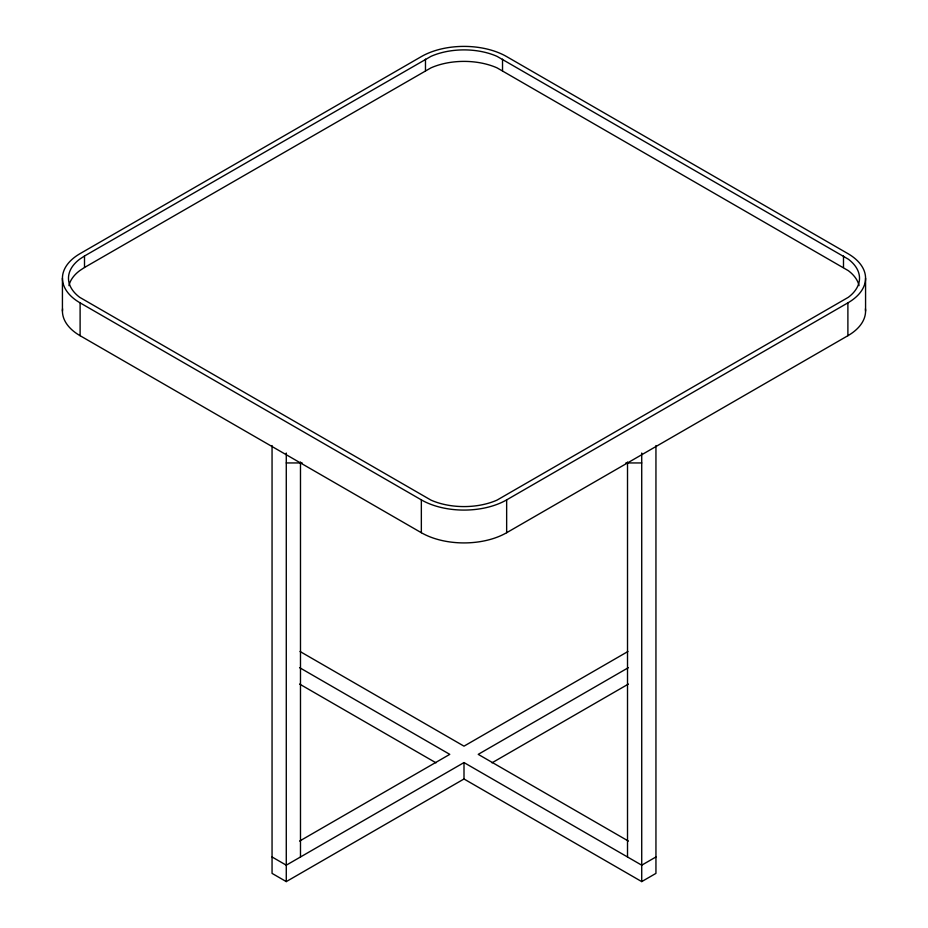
<?xml version="1.0" encoding="UTF-8"?>
<svg xmlns="http://www.w3.org/2000/svg" width="928" height="928" viewBox="0 0 928 928"><rect width="100%" height="100%" fill="white"/><g stroke="black" fill="none" stroke-linecap="round" stroke-linejoin="round"><path stroke-width="1.39" d="M84.506 256L79.704 259.167A54.276 31.332 0 0 0 79.704 297.32L430.963 500.111A54.276 31.332 0 0 0 497.037 500.111L848.296 297.32A54.276 31.332 0 0 0 848.296 259.167L497.037 56.364A54.276 31.332 0 0 0 430.963 56.364L84.506 256L84.506 267.484L79.704 270.651A54.276 31.332 0 0 0 68.95 285.638M84.506 267.484L430.963 67.86A54.276 31.332 0 0 1 497.037 67.86L848.296 270.651A54.276 31.332 0 0 1 859.05 285.638M80.11 302.864L421.347 499.879A60.32 34.823 0 0 0 506.653 499.879L847.89 302.864A60.32 34.823 0 0 0 847.89 253.611L506.653 56.596A60.32 34.823 0 0 0 421.347 56.596L80.11 253.611A60.32 34.823 0 0 0 80.11 302.864L80.11 335.704L421.347 532.718A60.32 34.823 0 0 0 506.653 532.718L847.89 335.704A60.32 34.823 0 0 0 865.43 308.804M299.593 841.081L449.778 754.36L299.593 667.65M627.966 651.491L464 746.158L300.034 651.491M655.945 856.973L641.724 865.186L464 762.572L286.276 865.186L272.055 856.973M628.407 667.65L478.222 754.36L628.407 841.081M272.055 445.556L272.055 873.387L286.276 881.6L464 778.986L641.724 881.6L655.945 873.387L655.945 445.556M491.991 762.828L628.407 684.064M286.276 462.944L302.168 462.944M625.832 462.944L641.724 462.944M299.593 684.064L436.009 762.828M865.569 278.238L865.569 311.077M847.89 302.864L847.89 335.704M843.494 256L843.494 267.484M641.724 453.038L641.724 881.6M627.514 461.982L627.514 856.973M506.653 499.879L506.653 532.718M502.524 59.148L502.524 70.632M464 762.572L464 778.986M425.476 59.148L425.476 70.632M421.347 499.879L421.347 532.718M300.486 461.982L300.486 856.973M286.276 453.038L286.276 881.6M62.431 278.238L62.431 311.077M80.11 335.704A60.32 34.823 0 0 1 62.57 308.804"/></g></svg>
